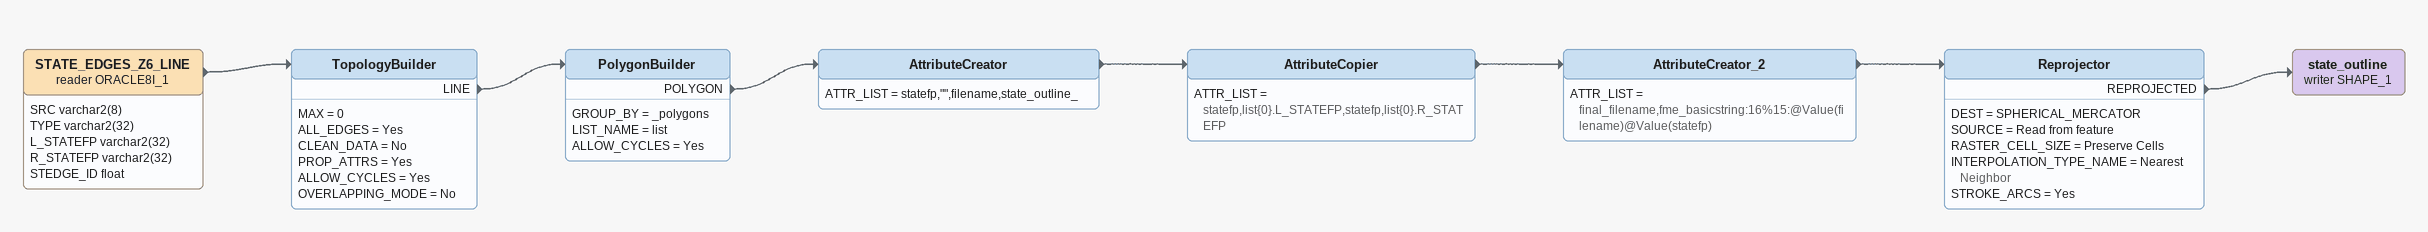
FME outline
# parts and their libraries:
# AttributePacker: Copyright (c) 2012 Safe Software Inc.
STATE_EDGES_Z6_LINE (reader ORACLE8I_1)
    attributes: SRC varchar2(8), TYPE varchar2(32), L_STATEFP varchar2(32), R_STATEFP varchar2(32), STEDGE_ID float
    -> TopologyBuilder
TopologyBuilder
    MAX = 0
    ALL_EDGES = Yes
    CLEAN_DATA = No
    PROP_ATTRS = Yes
    ALLOW_CYCLES = Yes
    OVERLAPPING_MODE = No
    LINE -> PolygonBuilder
PolygonBuilder
    GROUP_BY = _polygons
    LIST_NAME = list
    ALLOW_CYCLES = Yes
    POLYGON -> AttributeCreator
AttributeCreator
    ATTR_LIST = statefp,"",filename,state_outline_
    -> AttributeCopier
AttributeCopier
    ATTR_LIST = statefp,list{0}.L_STATEFP,statefp,list{0}.R_STATEFP
    -> AttributeCreator_2
AttributeCreator_2
    ATTR_LIST = final_filename,fme_basicstring:16%15:@Value(filename)@Value(statefp)
    -> Reprojector
Reprojector
    DEST = SPHERICAL_MERCATOR
    SOURCE = Read from feature
    RASTER_CELL_SIZE = Preserve Cells
    INTERPOLATION_TYPE_NAME = Nearest Neighbor
    STROKE_ARCS = Yes
    REPROJECTED -> state_outline (writer SHAPE_1)
state_outline (writer SHAPE_1)
